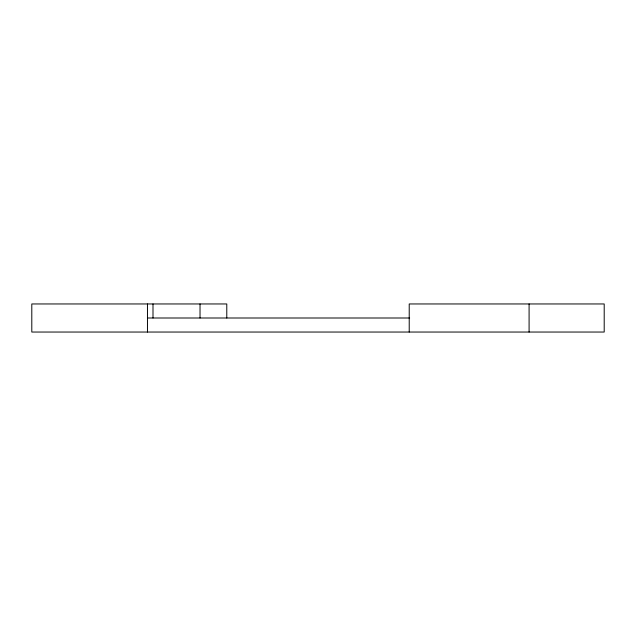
<?xml version="1.0" encoding="UTF-8"?>
<svg xmlns="http://www.w3.org/2000/svg" width="636" height="636" viewBox="0 0 636 636"><rect width="100%" height="100%" fill="white"/><g stroke="black" fill="none" stroke-linecap="round" stroke-linejoin="round"><path stroke-width="0.95" d="M529.088 332.04L529.088 303.96M147.465 318L409.648 318M409.218 332.04L409.218 303.96L604.2 303.96L604.2 332.04L31.8 332.04L31.8 303.96L226.782 303.96L226.782 318M200.03 303.96L200.03 318M152.998 303.96L152.998 318M147.465 303.96L147.465 332.04"/></g></svg>
